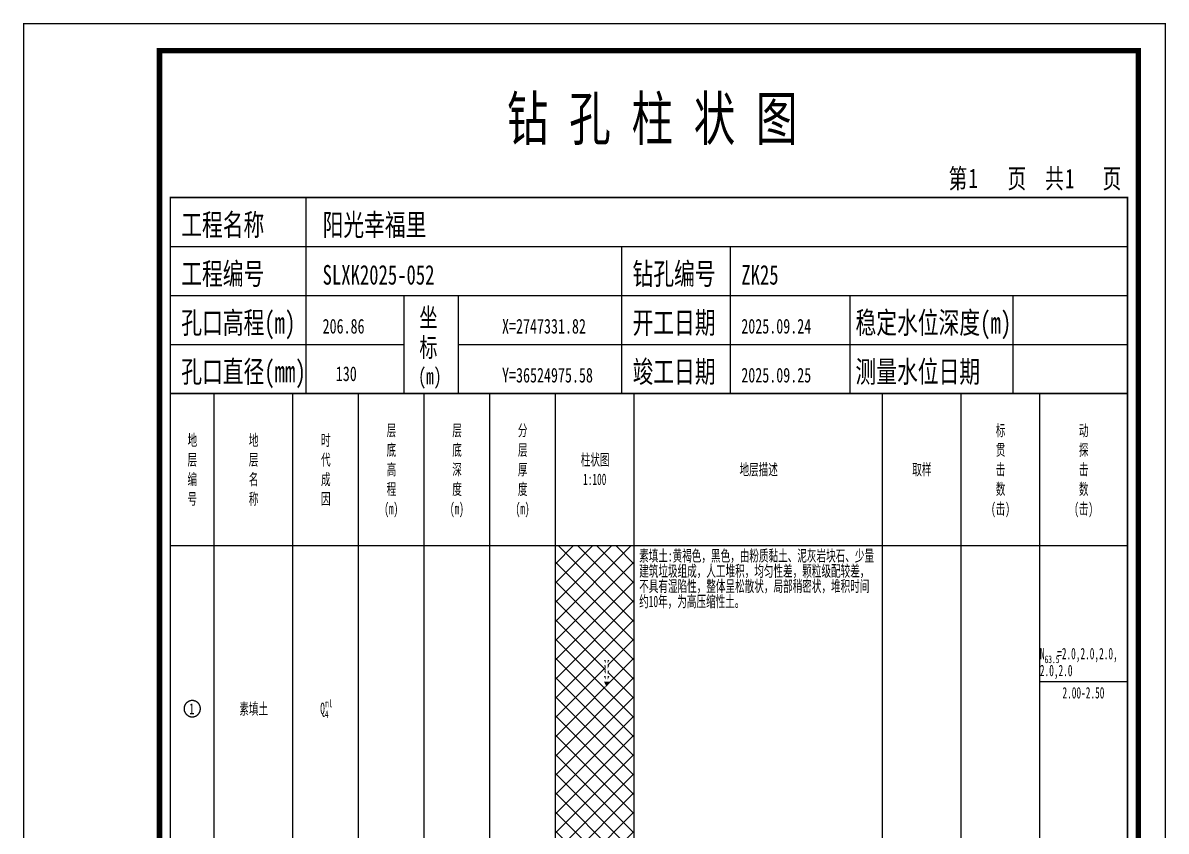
# Model space of a CAD drawing. Header units: millimetres. Extents: x 1264 to 9491, y 619 to 916.
# Drawn here: x 6608.8 to 6819.1, y 767.4 to 916 of the extents above; entities that cross this region are included whole.
import ezdxf
from ezdxf.enums import TextEntityAlignment as Align

# ---------------------------------------------------------------- set-up
doc = ezdxf.new("R2010")
doc.units = ezdxf.units.MM
doc.layers.add('GICAD_POU_TEXTS', color=7, linetype='Continuous')
doc.styles.add('LZ_FONT', font='simfang_0.ttf', dxfattribs={"width": 0.7, "height": 8})
doc.styles.add('成果图图块', font='simfang_0.ttf', dxfattribs={"height": 2.5})
doc.styles.add('成果图表体', font='simfang_0.ttf', dxfattribs={"width": 0.6, "height": 2.1})

# ---------------------------------------------------------------- blocks, each defined once
blk = doc.blocks.new('ZZT_DCBH_Z.dwg42', base_point=(-0.02, 0))
at = {"color": 7}
blk.add_polyline3d([(-1.52, 0.02, 0), (-1.52, -0.06, 0), (-1.52, -0.13, 0), (-1.51, -0.2, 0), (-1.5, -0.28, 0), (-1.48, -0.35, 0), (-1.46, -0.42, 0), (-1.44, -0.49, 0), (-1.41, -0.56, 0), (-1.38, -0.63, 0), (-1.35, -0.69, 0), (-1.31, -0.76, 0), (-1.27, -0.82, 0), (-1.23, -0.88, 0), (-1.18, -0.94, 0), (-1.14, -0.99, 0), (-1.09, -1.04, 0), (-1.03, -1.1, 0), (-0.98, -1.14, 0), (-0.92, -1.19, 0), (-0.86, -1.23, 0), (-0.8, -1.27, 0), (-0.73, -1.31, 0), (-0.67, -1.34, 0), (-0.6, -1.37, 0), (-0.53, -1.4, 0), (-0.46, -1.42, 0), (-0.39, -1.44, 0), (-0.32, -1.46, 0), (-0.25, -1.47, 0), (-0.17, -1.48, 0), (-0.1, -1.48, 0), (-0.02, -1.48, 0), (0.05, -1.48, 0), (0.12, -1.48, 0), (0.2, -1.47, 0), (0.27, -1.46, 0), (0.34, -1.44, 0), (0.41, -1.42, 0), (0.48, -1.4, 0), (0.55, -1.37, 0), (0.62, -1.34, 0), (0.68, -1.31, 0), (0.75, -1.27, 0), (0.81, -1.23, 0), (0.87, -1.19, 0), (0.93, -1.14, 0), (0.98, -1.1, 0), (1.04, -1.04, 0), (1.09, -0.99, 0), (1.13, -0.94, 0), (1.18, -0.88, 0), (1.22, -0.82, 0), (1.26, -0.76, 0), (1.3, -0.69, 0), (1.33, -0.63, 0), (1.36, -0.56, 0), (1.39, -0.49, 0), (1.41, -0.42, 0), (1.43, -0.35, 0), (1.45, -0.28, 0), (1.46, -0.2, 0), (1.47, -0.13, 0), (1.47, -0.06, 0), (1.48, 0.02, 0), (1.47, 0.09, 0), (1.47, 0.16, 0), (1.46, 0.24, 0), (1.45, 0.31, 0), (1.43, 0.38, 0), (1.41, 0.45, 0), (1.39, 0.52, 0), (1.36, 0.59, 0), (1.33, 0.66, 0), (1.3, 0.72, 0), (1.26, 0.79, 0), (1.22, 0.85, 0), (1.18, 0.91, 0), (1.13, 0.97, 0), (1.09, 1.02, 0), (1.04, 1.08, 0), (0.98, 1.13, 0), (0.93, 1.18, 0), (0.87, 1.22, 0), (0.81, 1.26, 0), (0.75, 1.3, 0), (0.68, 1.34, 0), (0.62, 1.37, 0), (0.55, 1.4, 0), (0.48, 1.43, 0), (0.41, 1.45, 0), (0.34, 1.47, 0), (0.27, 1.49, 0), (0.2, 1.5, 0), (0.12, 1.51, 0), (0.05, 1.51, 0), (-0.02, 1.52, 0), (-0.1, 1.51, 0), (-0.17, 1.51, 0), (-0.25, 1.5, 0), (-0.32, 1.49, 0), (-0.39, 1.47, 0), (-0.46, 1.45, 0), (-0.53, 1.43, 0), (-0.6, 1.4, 0), (-0.67, 1.37, 0), (-0.73, 1.34, 0), (-0.8, 1.3, 0), (-0.86, 1.26, 0), (-0.92, 1.22, 0), (-0.98, 1.18, 0), (-1.03, 1.13, 0), (-1.09, 1.08, 0), (-1.14, 1.02, 0), (-1.18, 0.97, 0), (-1.23, 0.91, 0), (-1.27, 0.85, 0), (-1.31, 0.79, 0), (-1.35, 0.72, 0), (-1.38, 0.66, 0), (-1.41, 0.59, 0), (-1.44, 0.52, 0), (-1.46, 0.45, 0), (-1.48, 0.38, 0), (-1.5, 0.31, 0), (-1.51, 0.24, 0), (-1.52, 0.16, 0), (-1.52, 0.09, 0), (-1.52, 0.02, 0)], dxfattribs=at)
at = {"layer": 'GICAD_POU_TEXTS', "color": 7, "style": '成果图图块', "width": 0.7}
blk.add_text('1', height=2, dxfattribs=at).set_placement((-0.11, -0.99), align=Align.CENTER)
blk = doc.blocks.new('zztGLdt.dwg', base_point=(0.5, 1))
blk.add_wipeout([(0.3, -0.2), (0.7, -0.2), (0.7, 2.2), (0.3, 2.2)])
at = {"color": 7, "linetype": 'Continuous'}
blk.add_lwpolyline([(0.5, 1, 1, 0, 0), (0.5, 0, 0, 0, 0)], format="xyseb", dxfattribs=at)
at = {"color": 7, "const_width": 0.05}
blk.add_lwpolyline([(0.5, 2), (0.5, 1)], dxfattribs=at)
blk = doc.blocks.new('柱状图图框模板-(昇龙标准).dwg24', base_point=(27, 229))
for p, q in [((52, 229), (52, 265)), ((27, 256), (203, 256)), ((110, 229), (110, 256)), ((130, 229), (130, 256)), ((27, 247), (203, 247)), ((70, 229), (70, 247)), ((80, 229), (80, 247)), ((152, 229), (152, 247)), ((182, 229), (182, 247)), ((27, 238), (70, 238)), ((80, 238), (203, 238))]:
    blk.add_line(p, q)
for points, const_width in [([(0, 0), (210, 0), (210, 297), (0, 297)], 0.25), ([(25, 5), (205, 5), (205, 292), (25, 292)], 1), ([(27, 265), (203, 265), (203, 17), (27, 17)], 0.3)]:
    blk.add_lwpolyline(points, close=True, dxfattribs=dict(const_width=const_width))
at = {"const_width": 0.3}
blk.add_lwpolyline([(27, 229), (203, 229)], dxfattribs=at)
at = {"style": 'LZ_FONT', "width": 0.7}
for s, height, p in [('钻 孔 柱 状 图', 8, (88.9, 275.54)), ('第', 3.6, (170.12, 266.7)), ('1', 3.6, (173.78, 266.75)), ('页', 3.6, (180.96, 266.7)), ('共', 3.6, (187.88, 266.7)), ('1', 3.6, (191.54, 266.7)), ('页', 3.6, (198.44, 266.7)), ('工程名称', 4, (29, 258)), ('阳光幸福里', 4, (55, 258)), ('工程编号', 4, (29, 249)), ('SLXK2025-052', 3.6, (55, 249)), ('钻孔编号', 4, (112, 249)), ('ZK25', 3.6, (132, 249)), ('孔口高程(m)', 4, (29, 240)), ('坐', 3.5, (72.79, 241.24)), ('开工日期', 4, (112, 240)), ('稳定水位深度(m)', 4, (153, 240)), ('206.86', 2.7, (55, 240)), ('X=2747331.82', 2.7, (88, 240)), ('2025.09.24', 2.7, (132, 240)), ('标', 3.5, (72.79, 235.7)), ('孔口直径(mm)', 4, (29, 231)), ('竣工日期', 4, (112, 231)), ('测量水位日期', 4, (153, 231)), ('130', 2.7, (57.43, 231.26)), ('(m) ', 3, (72.59, 230.65)), ('Y=36524975.58', 2.7, (88, 231)), ('2025.09.25', 2.7, (132, 231))]:
    blk.add_text(s, height=height, dxfattribs=at).set_placement(p)

msp = doc.modelspace()

# ---------------------------------------------------------------- hatches: boundary and pattern name
at = {"linetype": 'Continuous'}
h = msp.add_hatch(dxfattribs=at)
h.set_pattern_fill('GKSTT', scale=0.5, style=0, pattern_type=2)
h.set_pattern_definition([(45, (0, 0), (-1.76776695, 1.76776695), []), (135, (0, 0), (-1.76776695, -1.76776695), [])])
h.paths.add_polyline_path([(6706.76, 759.89), (6721.25, 759.89), (6721.25, 819.89), (6706.76, 819.89)])

# ---------------------------------------------------------------- linework, layer by layer
at = {"color": 0}
for p, q in [((6635.94, 819.89), (6643.99, 819.89)), ((6635.94, 759.89), (6635.94, 819.89)), ((6643.99, 759.89), (6643.99, 819.89))]:
    msp.add_line(p, q, dxfattribs=at)
for points in [[(6635.94, 847.89), (6643.99, 847.89)], [(6635.94, 819.89), (6635.94, 847.89)], [(6643.99, 819.89), (6643.99, 847.89)], [(6643.99, 847.89), (6658.48, 847.89)], [(6643.99, 819.89), (6643.99, 847.89)], [(6658.48, 819.89), (6658.48, 847.89)], [(6658.48, 847.89), (6670.55, 847.89)], [(6658.48, 819.89), (6658.48, 847.89)], [(6670.55, 819.89), (6670.55, 847.89)], [(6670.55, 847.89), (6682.62, 847.89)], [(6670.55, 819.89), (6670.55, 847.89)], [(6682.62, 819.89), (6682.62, 847.89)], [(6682.62, 847.89), (6694.69, 847.89)], [(6682.62, 819.89), (6682.62, 847.89)], [(6694.69, 819.89), (6694.69, 847.89)], [(6694.69, 847.89), (6706.76, 847.89)], [(6694.69, 819.89), (6694.69, 847.89)], [(6706.76, 819.89), (6706.76, 847.89)], [(6706.76, 847.89), (6721.25, 847.89)], [(6706.76, 819.89), (6706.76, 847.89)], [(6721.25, 819.89), (6721.25, 847.89)], [(6721.25, 847.89), (6766.88, 847.89)], [(6721.25, 819.89), (6721.25, 847.89)], [(6766.88, 819.89), (6766.88, 847.89)], [(6766.88, 847.89), (6781.36, 847.89)], [(6766.88, 819.89), (6766.88, 847.89)], [(6781.36, 819.89), (6781.36, 847.89)], [(6781.36, 847.89), (6795.85, 847.89)], [(6781.36, 819.89), (6781.36, 847.89)], [(6795.85, 819.89), (6795.85, 847.89)], [(6795.85, 847.89), (6811.94, 847.89)], [(6795.85, 819.89), (6795.85, 847.89)], [(6811.94, 819.89), (6811.94, 847.89)], [(6635.94, 819.89), (6643.99, 819.89)], [(6635.94, 635.89), (6635.94, 819.89)], [(6635.94, 819.89), (6643.99, 819.89)], [(6643.99, 635.89), (6643.99, 819.89)], [(6643.99, 819.89), (6658.48, 819.89)], [(6643.99, 635.89), (6643.99, 819.89)], [(6643.99, 819.89), (6658.48, 819.89)], [(6643.99, 819.89), (6658.48, 819.89)], [(6643.99, 759.89), (6643.99, 819.89)], [(6658.48, 635.89), (6658.48, 819.89)], [(6658.48, 759.89), (6658.48, 819.89)], [(6658.48, 819.89), (6670.55, 819.89)], [(6658.48, 635.89), (6658.48, 819.89)], [(6658.48, 819.89), (6670.55, 819.89)], [(6658.48, 819.89), (6670.55, 819.89)], [(6658.48, 759.89), (6658.48, 819.89)], [(6670.55, 635.89), (6670.55, 819.89)], [(6670.55, 759.89), (6670.55, 819.89)], [(6670.55, 819.89), (6682.62, 819.89)], [(6670.55, 635.89), (6670.55, 819.89)], [(6670.55, 819.89), (6682.62, 819.89)], [(6670.55, 819.89), (6682.62, 819.89)], [(6670.55, 759.89), (6670.55, 819.89)], [(6682.62, 635.89), (6682.62, 819.89)], [(6682.62, 759.89), (6682.62, 819.89)], [(6682.62, 819.89), (6694.69, 819.89)], [(6682.62, 635.89), (6682.62, 819.89)], [(6682.62, 819.89), (6694.69, 819.89)], [(6682.62, 819.89), (6694.69, 819.89)], [(6682.62, 759.89), (6682.62, 819.89)], [(6694.69, 635.89), (6694.69, 819.89)], [(6694.69, 759.89), (6694.69, 819.89)], [(6694.69, 819.89), (6706.76, 819.89)], [(6694.69, 635.89), (6694.69, 819.89)], [(6694.69, 819.89), (6706.76, 819.89)], [(6694.69, 819.89), (6706.76, 819.89)], [(6694.69, 759.89), (6694.69, 819.89)], [(6706.76, 635.89), (6706.76, 819.89)], [(6706.76, 759.89), (6706.76, 819.89)], [(6706.76, 819.89), (6721.25, 819.89)], [(6706.76, 635.89), (6706.76, 819.89)], [(6706.76, 819.89), (6721.25, 819.89)], [(6721.25, 635.89), (6721.25, 819.89)], [(6721.25, 819.89), (6766.88, 819.89)], [(6721.25, 635.89), (6721.25, 819.89)], [(6721.25, 819.89), (6766.88, 819.89)], [(6721.25, 819.89), (6766.88, 819.89)], [(6721.25, 759.89), (6721.25, 819.89)], [(6766.88, 635.89), (6766.88, 819.89)], [(6766.88, 759.89), (6766.88, 819.89)], [(6766.88, 819.89), (6781.36, 819.89)], [(6766.88, 635.89), (6766.88, 819.89)], [(6766.88, 819.89), (6781.36, 819.89)], [(6781.36, 635.89), (6781.36, 819.89)], [(6781.36, 819.89), (6795.85, 819.89)], [(6781.36, 635.89), (6781.36, 819.89)], [(6781.36, 819.89), (6795.85, 819.89)], [(6795.85, 635.89), (6795.85, 819.89)], [(6795.85, 819.89), (6811.94, 819.89)], [(6795.85, 635.89), (6795.85, 819.89)], [(6795.85, 819.89), (6811.94, 819.89)], [(6795.85, 819.89), (6811.94, 819.89)], [(6795.85, 794.89), (6795.85, 819.89)], [(6811.94, 635.89), (6811.94, 819.89)], [(6811.94, 794.89), (6811.94, 819.89)], [(6795.85, 794.89), (6811.94, 794.89)]]:
    msp.add_lwpolyline(points, dxfattribs=at)

# ---------------------------------------------------------------- block references
msp.add_blockref('ZZT_DCBH_Z.dwg42', (6639.97, 789.89))

# ---------------------------------------------------------------- texts
at = {"color": 0, "style": '成果图表体', "width": 0.6}
for s, height, p in [('层', 2.1, (6675.72, 840.04)), ('层', 2.1, (6687.79, 840.04)), ('分', 2.1, (6699.86, 840.04)), ('标', 2.1, (6787.74, 840.04)), ('动', 2.1, (6803.03, 840.04)), ('地', 2.1, (6639.1, 838.24)), ('地', 2.1, (6650.37, 838.24)), ('时', 2.1, (6663.65, 838.24)), ('层', 2.1, (6639.1, 834.64)), ('层', 2.1, (6650.37, 834.64)), ('代', 2.1, (6663.65, 834.64)), ('底', 2.1, (6675.72, 836.44)), ('底', 2.1, (6687.79, 836.44)), ('层', 2.1, (6699.86, 836.44)), ('柱状图', 2.1, (6711.41, 834.64)), ('贯', 2.1, (6787.74, 836.44)), ('探', 2.1, (6803.03, 836.44)), ('高', 2.1, (6675.72, 832.84)), ('深', 2.1, (6687.79, 832.84)), ('厚', 2.1, (6699.86, 832.84)), ('地层描述', 2.1, (6740.6, 832.84)), ('取样', 2.1, (6772.39, 832.84)), ('击', 2.1, (6787.74, 832.84)), ('击', 2.1, (6803.03, 832.84)), ('编', 2.1, (6639.1, 831.04)), ('名', 2.1, (6650.37, 831.04)), ('成', 2.1, (6663.65, 831.04)), ('1:100', 2.1, (6711.84, 831.04)), ('程', 2.1, (6675.72, 829.24)), ('度', 2.1, (6687.79, 829.24)), ('度', 2.1, (6699.86, 829.24)), ('数', 2.1, (6787.74, 829.24)), ('数', 2.1, (6803.03, 829.24)), ('号', 2.1, (6639.1, 827.44)), ('称', 2.1, (6650.37, 827.44)), ('因', 2.1, (6663.65, 827.44)), ('(m)', 2.1, (6675.28, 825.64)), ('(m)', 2.1, (6687.35, 825.64)), ('(m)', 2.1, (6699.43, 825.64)), ('(击)', 2.1, (6786.87, 825.64)), ('(击)', 2.1, (6802.16, 825.64)), ('N', 2.1, (6795.85, 798.99)), ('=2.0,2.0,2.0,', 2.1, (6799.02, 798.99)), ('63.5', 1.4, (6796.71, 798.29)), ('2.0,2.0', 2.1, (6795.85, 795.89)), ('2.00-2.50', 2.1, (6800, 791.79)), ('素填土', 2.1, (6648.63, 788.84)), ('Q', 2.1, (6663.5, 788.91)), ('ml', 1.4, (6664.37, 790.17)), ('4', 1.4, (6664.37, 788.21))]:
    msp.add_text(s, height=height, dxfattribs=at).set_placement(p)
at = {"color": 0, "insert": (6722.16, 819.09), "char_height": 2.1, "width": 43.8045, "attachment_point": 1, "line_spacing_factor": 0.8, "style": '成果图表体'}
msp.add_mtext('\\A1;素填土:黄褐色，黑色，由粉质黏土、泥灰岩块石、少量建筑垃圾组成，人工堆积，均匀性差，颗粒级配较差，不具有湿陷性，整体呈松散状，局部稍密状，堆积时间约10年，为高压缩性土。', dxfattribs=at)

# ---------------------------------------------------------------- next in the draw order: block references
msp.add_blockref('zztGLdt.dwg', (6716.18, 798.89))

# ---------------------------------------------------------------- next in the draw order: block references
msp.add_blockref('zztGLdt.dwg', (6716.18, 797.89))

# ---------------------------------------------------------------- next in the draw order: block references
msp.add_blockref('zztGLdt.dwg', (6716.18, 796.89))

# ---------------------------------------------------------------- next in the draw order: block references
msp.add_blockref('zztGLdt.dwg', (6716.18, 795.89))

# ---------------------------------------------------------------- next in the draw order: block references
msp.add_blockref('zztGLdt.dwg', (6716.18, 794.89))

# ---------------------------------------------------------------- next in the draw order: block references
msp.add_blockref('柱状图图框模板-(昇龙标准).dwg24', (6635.94, 847.89))

doc.saveas('drawing.dxf')
